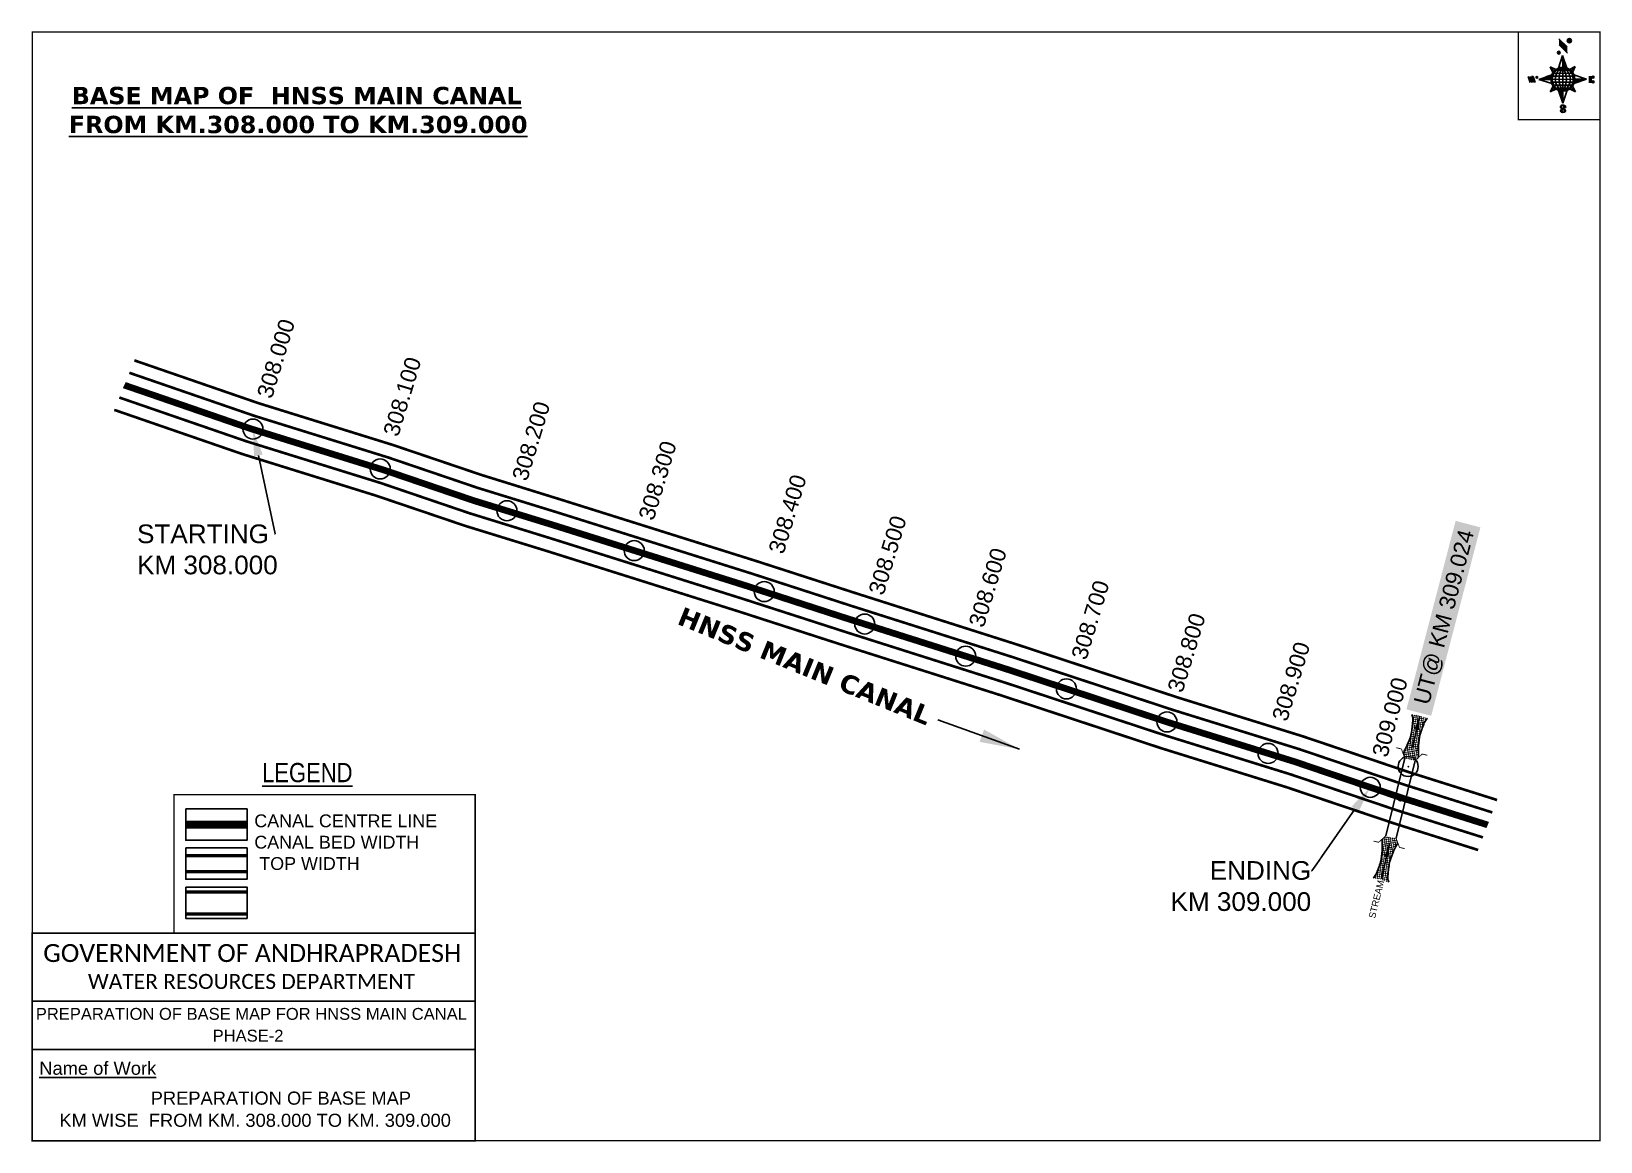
# Model space of a CAD drawing. Header units: inches. Extents: x 781223 to 782399, y 1575916 to 1576748.
import ezdxf
from ezdxf import colors
from ezdxf.entities.mleader import LeaderData, LeaderLine
from ezdxf.enums import TextEntityAlignment as Align
from ezdxf.math import Vec2, Vec3

# ---------------------------------------------------------------- set-up
doc = ezdxf.new("R2010")
doc.units = ezdxf.units.IN
doc.header["$LTSCALE"] = 15
doc.header["$MEASUREMENT"] = 0
doc.header["$PDMODE"] = 32
doc.header["$PDSIZE"] = 15
doc.linetypes.add('HIDDEN2', pattern=[0.1875, 0.125, -0.0625])
for name, color, linetype in [('AQUADUCT', 1, 'Continuous'), ('bord', 1, 'Continuous'), ('CANAL1', 7, 'Continuous'), ('CSMark', 72, 'Continuous'), ('DCBMS', 232, 'Continuous'), ('PAGE', 7, 'Continuous'), ('STRUCTURE', 5, 'Continuous'), ('TEXT', 6, 'Continuous')]:
    doc.layers.add(name, color=color, linetype=linetype)
doc.styles.add('ARIALN', font='ARIALN.TTF')
doc.styles.get("Standard").update_dxf_attribs({"font": 'arial.ttf'})
doc.dimstyles.get("Standard").update_dxf_attribs({"dimtxt": 20, "dimasz": 0.18, "dimexe": 0.18, "dimexo": 0.0625, "dimgap": 0.09, "dimtad": 0, "dimtih": 1, "dimtoh": 1, "dimdec": 4, "dimzin": 0, "dimdsep": 46, "dimtxsty": 'Standard', "dimcen": 0.09, "dimadec": 0, "dimazin": 0, "dimtfac": 1, "dimtdec": 4, "dimtofl": 0, "dimtmove": 0, "dimatfit": 3, "dimfxl": 1, "dimtolj": 1, "dimtzin": 0, "dimarcsym": 0})
pattern_1 = [(267.297113149, (-8720374.938, 50637915.138), (10.5367255337, -0.497431438), [])]
pattern_2 = [(357.297113149, (-8720374.938, 50637915.138), (0.497431438, 10.5367255337), [])]

# ---------------------------------------------------------------- blocks, each defined once
blk = doc.blocks.new('*X26')
at = {"color": 0, "linetype": 'Continuous'}
for p, q in [((6321.6, 240.5), (6322.3, 241.2)), ((6321.6, 240.3), (6322.3, 241)), ((6321.6, 240.1), (6322.3, 240.8)), ((6321.6, 239.9), (6322.4, 240.7)), ((6321.6, 239.8), (6322.4, 240.6)), ((6321.6, 239.6), (6322.5, 240.5)), ((6321.6, 239.4), (6322.5, 240.3)), ((6321.6, 239.2), (6322.6, 240.2)), ((6321.7, 239.1), (6322.6, 240.1)), ((6321.8, 240.8), (6322.4, 241.4)), ((6321.8, 239), (6322.7, 240)), ((6321.8, 239), (6322.8, 239.9)), ((6321.9, 238.9), (6322.9, 239.8)), ((6322, 238.8), (6323, 239.7)), ((6322.1, 241.3), (6322.4, 241.6)), ((6322.1, 238.7), (6323.1, 239.6)), ((6322.2, 238.6), (6323.1, 239.6)), ((6322.3, 238.5), (6323.2, 239.5)), ((6322.4, 238.5), (6323.3, 239.4)), ((6322.5, 238.4), (6323.4, 239.3)), ((6322.7, 238.4), (6323.6, 239.3)), ((6322.8, 238.3), (6323.7, 239.2)), ((6322.9, 238.3), (6323.8, 239.1)), ((6323.1, 238.2), (6323.9, 239.1)), ((6323.2, 238.2), (6324, 239)), ((6323.3, 238.2), (6324.2, 239)), ((6323.5, 238.1), (6324.3, 238.9)), ((6323.7, 238.1), (6324.4, 238.9)), ((6323.8, 238.1), (6324.6, 238.8)), ((6324.1, 238.2), (6324.7, 238.8)), ((6324.3, 238.3), (6324.9, 238.8)), ((6324.6, 238.3), (6325.1, 238.8)), ((6324.8, 238.4), (6325.2, 238.8)), ((6325.1, 238.5), (6325.4, 238.8)), ((6325.4, 238.6), (6325.6, 238.8))]:
    blk.add_line(p, q, dxfattribs=at)
blk = doc.blocks.new('*X25')
at = {"color": 0, "linetype": 'Continuous'}
for p, q in [((6324.4, 240.3), (6324.5, 240.4)), ((6324.6, 240.3), (6324.8, 240.5)), ((6324.7, 240.2), (6325, 240.5)), ((6324.8, 240.2), (6325.2, 240.6)), ((6325, 240.1), (6325.5, 240.6)), ((6325.1, 240.1), (6325.6, 240.6)), ((6325.2, 240), (6325.8, 240.6)), ((6325.3, 240), (6326, 240.6)), ((6325.4, 239.9), (6326.1, 240.6)), ((6325.5, 239.8), (6326.2, 240.5)), ((6325.6, 239.8), (6326.3, 240.5)), ((6325.7, 239.7), (6326.5, 240.4)), ((6325.9, 239.6), (6326.6, 240.3)), ((6326, 239.5), (6326.7, 240.3)), ((6326, 239.4), (6326.8, 240.2)), ((6326.1, 239.3), (6327, 240.2)), ((6326.2, 239.3), (6327.1, 240.1)), ((6326.3, 239.2), (6327.1, 240)), ((6326.4, 239.1), (6327.2, 239.9)), ((6326.5, 239), (6327.3, 239.8)), ((6326.5, 238.9), (6327.4, 239.7)), ((6326.6, 238.8), (6327.5, 239.6)), ((6326.7, 238.7), (6327.5, 239.5)), ((6326.8, 238.6), (6327.6, 239.4)), ((6326.8, 238.5), (6327.7, 239.3)), ((6326.8, 236.5), (6327.4, 237)), ((6326.9, 238.3), (6327.8, 239.2)), ((6326.9, 238.2), (6327.9, 239.1)), ((6326.9, 236.8), (6327.6, 237.4)), ((6327, 238.1), (6327.8, 239)), ((6327, 237.9), (6327.8, 238.8)), ((6327, 237.8), (6327.8, 238.6)), ((6327, 237.6), (6327.8, 238.4)), ((6327, 237.4), (6327.8, 238.2)), ((6327, 237.3), (6327.8, 238)), ((6327, 237.1), (6327.8, 237.9))]:
    blk.add_line(p, q, dxfattribs=at)
blk = doc.blocks.new('H')
at = {"layer": 'bord', "extrusion": (0.000427885, 0.004792, 0.999988)}
h = blk.add_hatch(dxfattribs=at)
h.set_pattern_fill('LINE', color=8, scale=84.387686, angle=-2.7029, style=0)
h.set_pattern_definition(pattern_2)
h.paths.add_polyline_path([(-492, 786, -0.090992), (-448, 775), (-486, 912)])
h = blk.add_hatch(dxfattribs=at)
h.set_pattern_fill('LINE', color=8, scale=84.387686, angle=-92.7029, style=0)
h.set_pattern_definition(pattern_1)
h.paths.add_polyline_path([(-625, 665, -0.090992), (-615, 710), (-751, 671)])
h = blk.add_hatch(dxfattribs=at)
h.set_pattern_fill('LINE', color=8, scale=84.387686, angle=-2.7029, style=0)
h.set_pattern_definition(pattern_2)
h.paths.add_polyline_path([(-504, 533, -0.090992), (-549, 543), (-510, 406)])
h = blk.add_hatch(dxfattribs=at)
h.set_pattern_fill('LINE', color=8, scale=84.387686, angle=-92.7029, style=0)
h.set_pattern_definition(pattern_1)
h.paths.add_polyline_path([(-246, 647), (-372, 653, -0.090992), (-382, 609)])
for p, q in [((-519, 1020, -1217), (-435, 927, -1216)), ((-516, 1087, -1217), (-432, 994, -1217)), ((-538, 774, -1216), (-487, 906, -1216)), ((-487, 906, -1216), (-493, 780, -1216)), ((-487, 906, -1216), (-448, 769, -1216)), ((-865, 701, -1215), (-847, 638, -1215)), ((-847, 700, -1215), (-829, 637, -1215)), ((-829, 699, -1215), (-811, 636, -1215)), ((-829, 699, -1215), (-811, 698, -1215)), ((-811, 698, -1215), (-794, 635, -1215)), ((-752, 665, -1215), (-615, 704, -1215)), ((-627, 794, -1216), (-567, 760, -1216)), ((-627, 794, -1216), (-584, 747, -1215)), ((-599, 731, -1215), (-627, 794, -1216)), ((-421, 753, -1216), (-359, 781, -1216)), ((-359, 781, -1216), (-405, 739, -1216)), ((-359, 781, -1216), (-392, 721, -1215)), ((-379, 693, -1215), (-246, 641, -1215)), ((-213, 669, -1215), (-217, 601, -1215)), ((-752, 665, -1215), (-625, 659, -1215)), ((-619, 614, -1215), (-752, 665, -1215)), ((-639, 526, -1214), (-606, 585, -1215)), ((-639, 526, -1214), (-593, 568, -1215)), ((-577, 553, -1215), (-639, 526, -1214)), ((-511, 400, -1214), (-549, 537, -1214)), ((-460, 533, -1215), (-511, 400, -1214)), ((-505, 527, -1214), (-511, 400, -1214)), ((-371, 513, -1214), (-431, 546, -1215)), ((-371, 513, -1214), (-414, 560, -1215)), ((-399, 576, -1215), (-371, 513, -1214)), ((-246, 641, -1215), (-383, 603, -1215)), ((-373, 647, -1215), (-246, 641, -1215)), ((-197, 600, -1215), (-194, 668, -1215))]:
    blk.add_line(p, q, dxfattribs=at)
at = {"layer": 'bord', "color": 8, "linetype": 'ByBlock', "extrusion": (0.000427885, 0.004792, 0.999988)}
for p, q in [((-375, 679, -1215), (-620, 691, -1215)), ((-386, 711, -1215), (-605, 722, -1215)), ((-411, 744, -1216), (-578, 752, -1216)), ((-493, 780, -1216), (-505, 527, -1214)), ((-373, 647, -1215), (-625, 659, -1215)), ((-378, 616, -1215), (-623, 628, -1215)), ((-392, 585, -1215), (-611, 595, -1215)), ((-420, 555, -1215), (-587, 562, -1215))]:
    blk.add_line(p, q, dxfattribs=at)
at = {"layer": 'bord', "extrusion": (0.000427885, 0.004792, 0.999988), "elevation": -1212}
for points, const_width in [([(-522, 960), (-516, 1093)], 1.61), ([(-434, 933), (-428, 1066)], 1.61), ([(-870, 707), (-846, 706)], 0.642), ([(-829, 643), (-821, 678)], 0.642), ([(-793, 641), (-782, 694)], 0.642), ([(-223, 676), (-174, 673)], 0.706), ([(-829, 643), (-855, 644)], 0.642), ([(-811, 642), (-784, 641)], 0.642), ([(-177, 605), (-226, 607)], 0.706), ([(-195, 645), (-185, 644)], 0.706)]:
    blk.add_lwpolyline(points, dxfattribs=dict(at, const_width=const_width))
for points, const_width in [([(-414, 1073, 1), (-398, 1058, 1)], 22.3), ([(-530, 950, 1), (-520, 939, 1)], 14.8), ([(-776, 697, 1), (-769, 690, 1)], 8.9), ([(-180, 618, 1), (-173, 611, 1)], 9.79), ([(-178, 667, 1), (-171, 660, 1)], 9.79), ([(-490, 362, 1), (-498, 369, 1)], 11.1), ([(-525, 322, 1), (-533, 329, 1)], 11.1)]:
    blk.add_lwpolyline(points, format="xyb", close=True, dxfattribs=dict(at, const_width=const_width))
for points in [[(-537, 317), (-531, 310), (-520, 307), (-505, 307), (-494, 310), (-486, 318), (-487, 326), (-491, 333), (-494, 336), (-503, 341), (-522, 347), (-530, 352), (-534, 355), (-537, 363), (-537, 373), (-530, 381), (-520, 384), (-504, 384), (-493, 380), (-487, 373)], [(-522, 348), (-526, 354), (-528, 361), (-528, 371), (-526, 375), (-521, 381), (-515, 384)], [(-505, 307), (-499, 312), (-497, 319), (-497, 327), (-501, 335), (-509, 343)]]:
    blk.add_lwpolyline(points, dxfattribs=at)
at = {"layer": 'bord', "extrusion": (0.000427885, 0.004792, 0.999988)}
for centre, radius in [((-406, 1065, -1212), 22.3), ((-525, 944, -1212), 14.8), ((-773, 694, -1212), 8.9), ((-498, 659, -1212), 127), ((-177, 615, -1212), 9.79), ((-174, 663, -1212), 9.79), ((-494, 365, -1212), 11.1), ((-529, 325, -1212), 11.1)]:
    blk.add_circle(centre, radius, dxfattribs=at)
at = {"layer": 'bord', "color": 8, "linetype": 'ByBlock', "extrusion": (0.000427885, 0.004792, 0.999988)}
for centre, radius, start, end in [((-482, 658, -1212), 128, 94.9254, 259.6691), ((-437, 656, -1212), 141, 113.2864, 241.308), ((-316, 651, -1212), 222, 142.5892, 212.0053), ((-560, 662, -1212), 141, 293.2864, 61.308), ((-681, 668, -1212), 222, 322.5892, 32.0053), ((-515, 660, -1212), 128, 274.9254, 79.6691)]:
    blk.add_arc(centre, radius, start, end, dxfattribs=at)
at = {"layer": 'bord', "extrusion": (0.000427885, 0.004792, 0.999988)}
for points in [[(-516, 1093, -1212), (-431, 1000, -1212), (-519, 1026, -1212), (-434, 933, -1212)], [(-864, 707, -1212), (-846, 706, -1212), (-846, 644, -1212), (-829, 643, -1212)], [(-829, 705, -1212), (-811, 704, -1212), (-811, 642, -1212), (-793, 641, -1212)], [(-193, 674, -1212), (-197, 606, -1212), (-213, 675, -1212), (-216, 607, -1212)]]:
    blk.add_solid(points, dxfattribs=at)
at = {"layer": 'bord', "extrusion": (0.000427885, 0.004792, 0.999988), "xscale": 7.977342409717546, "yscale": 7.977342408231451, "zscale": 7.977342408476333, "rotation": 138.0840426661453}
for name, p in [('*X25', (38301, -31929, -1212)), ('*X26', (38314, -31951, -1212))]:
    blk.add_blockref(name, p, dxfattribs=at)
blk = doc.blocks.new('UT')
at = {"layer": 'STRUCTURE'}
h = blk.add_hatch(dxfattribs=at)
h.set_pattern_fill('DASH', color=150, scale=8, angle=-39.6278, style=0)
h.set_pattern_definition([(320.372247933, (-4370.464, -6260.8811), (1.40800153113, 0.132407282), [1, -1])])
h.paths.add_polyline_path([(765163, 1700681.9), (765165.6, 1700680.6), (765167.2, 1700680.3), (765169.1, 1700680), (765172.4, 1700679.6), (765176.4, 1700679.3), (765179.5, 1700679.5), (765183.1, 1700679.9), (765187.7, 1700680.9), (765188.9, 1700681.2), (765193.1, 1700682.2), (765196.1, 1700680.2), (765196.1, 1700672.2), (765193.1, 1700670.2), (765190.5, 1700670.8), (765188.1, 1700671.3), (765185.5, 1700671.8), (765183.6, 1700672.1), (765181, 1700672.5), (765180.3, 1700672.5), (765178.5, 1700672.6), (765176.7, 1700672.6), (765174.6, 1700672.5), (765172.5, 1700672.3), (765170.4, 1700672), (765168.5, 1700671.7), (765166.1, 1700671.2), (765165, 1700670.8), (765163, 1700669.7)])
h.paths.add_polyline_path([(765259.1, 1700682.2), (765256.1, 1700680.2), (765256.1, 1700672.2), (765259.1, 1700670.2), (765261.9, 1700671), (765264.4, 1700671.6), (765266.4, 1700672), (765269.1, 1700672.5), (765272.7, 1700673), (765276.1, 1700673.1), (765278.6, 1700672.9), (765281.2, 1700672.7), (765283.9, 1700672.3), (765286.4, 1700671.9), (765288, 1700671.3), (765289.2, 1700670.6), (765289.1, 1700682.7), (765287.6, 1700681.8), (765285.7, 1700681.2), (765283, 1700680.7), (765281.2, 1700680.4), (765276.7, 1700679.9), (765272.7, 1700679.9), (765268.7, 1700680.3), (765264.8, 1700681), (765261.2, 1700681.7)])
at = {"layer": 'STRUCTURE', "color": 150, "const_width": 0.628}
for points in [[(765190.1, 1700688.2), (765190.1, 1700684.2), (765196.1, 1700680.2), (765256.1, 1700680.2), (765262.1, 1700684.2), (765262.1, 1700688.2)], [(765190.1, 1700664.2), (765190.1, 1700668.2), (765196.1, 1700672.2), (765256.1, 1700672.2), (765262.1, 1700668.2), (765262.1, 1700664.2)]]:
    blk.add_lwpolyline(points, dxfattribs=at)
at = {"layer": 'STRUCTURE', "color": 150}
for points in [[(765196.1, 1700680.2), (765256.1, 1700680.2)], [(765196.1, 1700672.2), (765256.1, 1700672.2)], [(765196.1, 1700672.2), (765256.1, 1700672.2)]]:
    blk.add_lwpolyline(points, dxfattribs=at)
at = {"layer": 'STRUCTURE', "color": 0}
blk.add_circle((765226.1, 1700676.2), 1.89, dxfattribs=at)
at = {"layer": 'STRUCTURE', "color": 150}
for points in [[(765163, 1700681.9), (765164.4, 1700681.1), (765167.9, 1700680.2), (765171.2, 1700679.8), (765176.1, 1700679.4), (765184.7, 1700680.3), (765193.1, 1700682.2)], [(765289.1, 1700682.7), (765287.8, 1700681.9), (765284.3, 1700680.9), (765280.9, 1700680.4), (765276.1, 1700679.8), (765267.4, 1700680.5), (765259.1, 1700682.2)], [(765163, 1700669.7), (765164.3, 1700670.6), (765167.8, 1700671.6), (765171.2, 1700672.1), (765176, 1700672.6), (765184.7, 1700672), (765193.1, 1700670.2)], [(765289.2, 1700670.6), (765287.8, 1700671.4), (765284.2, 1700672.3), (765280.9, 1700672.7), (765276.1, 1700673.1), (765267.4, 1700672.2), (765259.1, 1700670.2)]]:
    blk.add_spline(points, degree=3, dxfattribs=at)
at = {"layer": 'STRUCTURE', "color": 0}
blk.add_text('STREAM', height=5, dxfattribs=at).set_placement((765148.2, 1700675.8), align=Align.MIDDLE_CENTER)
for points in [[(765190.9, 1700676), (765164.2, 1700675.8)], [(765289.3, 1700676.7), (765265.4, 1700676.4)]]:
    blk.add_leader(points, dimstyle='Standard', override={"dimasz": 10, "dimgap": 0.09, "dimtad": 0}, dxfattribs=at)

msp = doc.modelspace()

# ---------------------------------------------------------------- linework, layer by layer
at = {"layer": 'CANAL1', "color": 200, "const_width": 2}
for points in [[(781300.1, 1576501.4), (781393.2, 1576469.3), (781493.9, 1576438), (781560.4, 1576415.5), (781621.9, 1576396.4), (781766, 1576351.1), (781840.9, 1576326.9), (781962.2, 1576288.3), (782082.1, 1576248.8), (782176.1, 1576219.6), (782255.8, 1576192.7), (782320.1, 1576172.4), (782321.6, 1576171.8)], [(781285, 1576464.2), (781286.5, 1576463.8), (781380.7, 1576431.3), (781481.6, 1576399.9), (781548, 1576377.4), (781610, 1576358.3), (781753.8, 1576313), (781828.7, 1576288.8), (781949.9, 1576250.3), (782069.9, 1576210.7), (782163.8, 1576181.5), (782243.4, 1576154.7), (782306.6, 1576134.7), (782307.5, 1576134.4)]]:
    msp.add_lwpolyline(points, dxfattribs=at)
at = {"layer": 'CANAL1', "color": 5, "const_width": 2}
for points in [[(781296.3, 1576492.1), (781390.1, 1576459.8), (781490.8, 1576428.5), (781557.3, 1576405.9), (781618.9, 1576386.9), (781762.9, 1576341.6), (781837.9, 1576317.3), (781959.1, 1576278.8), (782079, 1576239.3), (782173.1, 1576210.1), (782252.7, 1576183.2), (782316.8, 1576163), (782318.1, 1576162.5)], [(781288.8, 1576473.6), (781289.6, 1576473.3), (781383.9, 1576440.8), (781484.7, 1576409.5), (781551.1, 1576386.9), (781612.9, 1576367.8), (781756.8, 1576322.5), (781831.8, 1576298.3), (781953, 1576259.8), (782072.9, 1576220.3), (782166.9, 1576191.1), (782246.5, 1576164.2), (782310, 1576144.2), (782311, 1576143.7)]]:
    msp.add_lwpolyline(points, dxfattribs=at)
at = {"layer": 'CANAL1', "color": 1, "linetype": 'HIDDEN2', "ltscale": 8, "const_width": 5}
msp.add_lwpolyline([(781292.5, 1576482.9), (781292.7, 1576482.8), (781387, 1576450.3), (781388.9, 1576449.7), (781487.8, 1576419), (781554.2, 1576396.4), (781615.9, 1576377.4), (781759.9, 1576332.1), (781772.1, 1576328.1), (781834.8, 1576307.8), (781956.1, 1576269.3), (782076, 1576229.8), (782150.7, 1576206.6), (782170, 1576200.6), (782226.6, 1576181.4), (782249.6, 1576173.7), (782313.4, 1576153.6), (782314.6, 1576153.1)], dxfattribs=at)
at = {"layer": 'CANAL1', "color": 1, "linetype": 'HIDDEN2', "ltscale": 100, "const_width": 6, "elevation": -0.4}
msp.add_lwpolyline([(781384.6, 1576153.5), (781338.6, 1576153.5)], dxfattribs=at)
at = {"layer": 'CANAL1', "color": 5, "const_width": 2.4, "elevation": -0.4}
for points in [[(781384.6, 1576130.2), (781338.6, 1576130.2)], [(781384.6, 1576118.2), (781338.6, 1576118.2)]]:
    msp.add_lwpolyline(points, dxfattribs=at)
at = {"layer": 'CANAL1', "color": 200, "const_width": 2.4, "elevation": -0.4}
for points in [[(781384.6, 1576103), (781338.6, 1576103)], [(781384.6, 1576086.5), (781338.6, 1576086.5)]]:
    msp.add_lwpolyline(points, dxfattribs=at)
at = {"layer": 'CSMark', "color": 3}
for p in [(781389, 1576449.9), (781484.4, 1576420), (781579.4, 1576388.7), (781674.8, 1576358.8), (781772.3, 1576328.1), (781847.6, 1576303.8), (781923.3, 1576279.7), (781998.8, 1576255.2), (782074.2, 1576230.4), (782150, 1576206.8), (782226.6, 1576181.4)]:
    msp.add_point(p, dxfattribs=at)
at = {"layer": 'CSMark'}
msp.add_point((782255, 1576197), dxfattribs=at)
at = {"layer": 'PAGE', "const_width": 1}
msp.add_lwpolyline([(781223.5, 1575916.5), (782398.8, 1575916.5), (782398.8, 1576747.5), (781223.5, 1576747.5), (781223.5, 1575916.5)], dxfattribs=at)
at = {"layer": 'PAGE'}
for points, const_width in [([(782398.8, 1576747.5), (782337.7, 1576747.5), (782337.7, 1576681.7), (782398.8, 1576681.7)], 1), ([(781329.8, 1576175.9), (781555.6, 1576175.9), (781555.6, 1576072.1), (781329.8, 1576072.1)], 1.2), ([(781223.5, 1576072.1), (781555.6, 1576072.1), (781555.6, 1575916.5), (781223.5, 1575916.5)], 1.2)]:
    msp.add_lwpolyline(points, close=True, dxfattribs=dict(at, const_width=const_width))
at = {"layer": 'PAGE', "elevation": -0.4}
for points in [[(781338.6, 1576165.2), (781384.6, 1576165.2), (781384.6, 1576141.7), (781338.6, 1576141.7)], [(781338.6, 1576136), (781384.6, 1576136), (781384.6, 1576112.5), (781338.6, 1576112.5)], [(781338.6, 1576106.7), (781384.6, 1576106.7), (781384.6, 1576083.2), (781338.6, 1576083.2)]]:
    msp.add_lwpolyline(points, close=True, dxfattribs=at)
at = {"layer": 'PAGE'}
for points in [[(781223.5, 1576021.1), (781555.6, 1576021.1)], [(781223.5, 1575984.8), (781555.6, 1575984.8)]]:
    msp.add_lwpolyline(points, dxfattribs=at)

# ---------------------------------------------------------------- block references
at = {"layer": 'AQUADUCT', "color": 1, "xscale": 0.0703495379661093, "yscale": 0.07034953800030053, "zscale": 0.07034953795990817, "rotation": 3.078330607406165}
msp.add_blockref('H', (782408.4, 1576668.1, 85.4), dxfattribs=at)
at = {"layer": 'STRUCTURE', "color": 0, "rotation": 76.31258147594285}
msp.add_blockref('UT', (2253556.6, 430256.6), dxfattribs=at)

# ---------------------------------------------------------------- texts
at = {"layer": 'CANAL1', "insert": (781710.6, 1576317.4), "char_height": 14, "width": 205.129, "attachment_point": 1, "rotation": 337.8345}
msp.add_mtext('\\pi0.96322;{\\fVerdana|b1|i0|c0|p34;HNSS MAIN CANAL}', dxfattribs=at)
at = {"layer": 'CSMark', "color": 1}
for s, rotation, p in [('308.000', 73.1501, (781397.4, 1576473.8)), ('308.100', 73.1501, (781492.1, 1576445.3)), ('308.200', 73.1501, (781588.7, 1576412)), ('308.300', 73.1501, (781683.5, 1576382.4)), ('308.400', 73.1501, (781780.9, 1576357.2)), ('308.500', 73.1501, (781855.9, 1576326.4)), ('308.600', 73.1501, (781931, 1576302.2)), ('308.700', 73.1501, (782007.9, 1576277.9)), ('308.800', 73.1501, (782080, 1576253.3)), ('308.900', 73.1501, (782158.4, 1576231.8)), ('309.000', 75.1448, (782233.5, 1576204.7))]:
    msp.add_text(s, height=12, rotation=rotation, dxfattribs=at).set_placement(p, align=Align.MIDDLE_LEFT)
at = {"layer": 'PAGE', "extrusion": (0.000201441, 0.004807, 0.999988), "style": 'ARIALN'}
msp.add_text('%%ULEGEND', height=14.4, rotation=359.9999, dxfattribs=at).set_placement((781429.7, 1576173.5, 7733.9), align=Align.MIDDLE)
at = {"layer": 'PAGE', "extrusion": (0.000201441, 0.004807, 0.999988)}
for s, height, p in [('PREPARATION OF BASE MAP FOR HNSS MAIN CANAL', 8.878, (781226.2, 1575988.2, 7733)), ('%%UName of Work', 9.822, (781228.8, 1575947, 7731.6))]:
    msp.add_text(s, height=height, rotation=359.9999, dxfattribs=at).set_placement(p)
for s, height, p in [('PHASE-2', 8.88, (781385.3, 1575976.3, 7732.9)), ('PREPARATION OF BASE MAP', 9.822, (781409.9, 1575929.5, 7731.7)), ('KM WISE  FROM KM. 308.000 TO KM. 309.000', 9.822, (781390.6, 1575912.9, 7731.7))]:
    msp.add_text(s, height=height, rotation=359.9999, dxfattribs=at).set_placement(p, align=Align.MIDDLE_CENTER)
at = {"layer": 'PAGE', "extrusion": (0.000201441, 0.004807, 0.999988), "attachment_point": 1, "text_direction": (1, -1e-06, -0.000201)}
for s, insert, char_height, width in [('CANAL CENTRE LINE CANAL BED WIDTH {\\H2.3717x; }\\P TOP WIDTH{\\H1.9152x; }', (781390, 1576161.1, -0.4), 9.6, 168.926), ('\\pi3.5885;{\\fCalibri|b0|i0|c0|p34;\\H1.3333x;GOVERNMENT OF ANDHRAPRADESH\\P\\pi37.073;\\H0.83998x;WATER RESOURCES DEPARTMENT}', (781228.2, 1576063.9, -1.3), 10.059, 321.276)]:
    msp.add_mtext(s, dxfattribs=dict(at, insert=insert, char_height=char_height, width=width))
at = {"layer": 'STRUCTURE', "color": 5, "insert": (782258.1, 1576242.4), "char_height": 12, "width": 138.804, "attachment_point": 1, "rotation": 75.3755, "bg_fill": 1, "box_fill_scale": 1.3, "bg_fill_color": 7, "bg_fill_true_color": 16777215, "bg_fill_transparency": 4390977}
msp.add_mtext('\\pi3.2547;UT@ KM 309.024', dxfattribs=at)
at = {"layer": 'TEXT', "color": 1, "insert": (781231.4, 1576706.4), "char_height": 13, "width": 379.826, "attachment_point": 1}
msp.add_mtext('\\pi21.755;{\\fVerdana|b1|i0|c0|p34;\\LBASE MAP OF  HNSS MAIN CANAL \\P\\pi19.564;FROM KM.308.000 TO KM.309.000}', dxfattribs=at)

# ---------------------------------------------------------------- leaders
at = {"layer": 'CANAL1'}
msp.add_leader([(781963.6, 1576209.9), (781902.5, 1576232)], dimstyle='Standard', override={"dimasz": 30, "dimgap": 0.09, "dimtad": 0}, dxfattribs=at)
at = {"layer": 'DCBMS', "color": 5}
ml = msp.add_multileader_mtext('Standard', dxfattribs=at)
ml.set_content('STARTING\\PKM 308.000', color=5)
ml.set_leader_properties()
ml.build(insert=Vec2(0, 0))
ml.multileader.update_dxf_attribs({"dogleg_length": 0.36, "arrow_head_size": 20})
ctx = ml.context
ctx.base_point, ctx.char_height, ctx.arrow_head_size, ctx.landing_gap_size, ctx.plane_origin = Vec3(781302, 1576371.3), 14, 20, 0.09, Vec3(781472.9, 1576444.1)
notes = []
notes.append((ctx, [(0, (1, 1, 0), (781405.6, 1576371.3), (-1, 0), 0.36, [(0, [(781388.9, 1576449.7)], 0, [])])]))
ctx.mtext.insert, ctx.mtext.flow_direction = Vec3(781302.1, 1576378.4), 5
for ctx, leaders in notes:
    for number, flags, end, landing, length, lines in leaders:
        leader = LeaderData()
        leader.index, (leader.has_last_leader_line, leader.has_dogleg_vector, leader.attachment_direction) = number, flags
        leader.last_leader_point, leader.dogleg_vector, leader.dogleg_length = Vec3(end), Vec3(landing), length
        for number, points, colour, breaks in lines:
            line = LeaderLine()
            line.index, line.vertices, line.color, line.breaks = number, Vec3.list(points), colors.encode_raw_color(colour), breaks
            leader.lines.append(line)
        ctx.leaders.append(leader)

# ---------------------------------------------------------------- next in the draw order: leaders
ml = msp.add_multileader_mtext('Standard', dxfattribs=at)
ml.set_content('ENDING \\PKM 309.000', color=5)
ml.set_leader_properties()
ml.build(insert=Vec2(0, 0))
ml.multileader.update_dxf_attribs({"dogleg_length": 0.36, "arrow_head_size": 20})
ctx = ml.context
ctx.base_point, ctx.char_height, ctx.arrow_head_size, ctx.landing_gap_size, ctx.plane_origin = Vec3(782079.1, 1576118.9), 14, 20, 0.09, Vec3(782222.8, 1576331.3)
ctx.text_align_type = 2
notes = []
notes.append((ctx, [(0, (1, 1, 0), (782182.8, 1576118.9), (-1, 0), 0.36, [(0, [(782226.6, 1576181.4)], 0, [])])]))
ctx.mtext.insert, ctx.mtext.width, ctx.mtext.alignment, ctx.mtext.flow_direction = Vec3(782182.3, 1576126.1), 109.049, 3, 5
ctx.mtext.has_bg_fill, ctx.mtext.bg_color, ctx.mtext.bg_scale_factor, ctx.mtext.bg_transparency, ctx.mtext.use_window_bg_color = 1, -1027028792, 1.5, 0, 1
for ctx, leaders in notes:
    for number, flags, end, landing, length, lines in leaders:
        leader = LeaderData()
        leader.index, (leader.has_last_leader_line, leader.has_dogleg_vector, leader.attachment_direction) = number, flags
        leader.last_leader_point, leader.dogleg_vector, leader.dogleg_length = Vec3(end), Vec3(landing), length
        for number, points, colour, breaks in lines:
            line = LeaderLine()
            line.index, line.vertices, line.color, line.breaks = number, Vec3.list(points), colors.encode_raw_color(colour), breaks
            leader.lines.append(line)
        ctx.leaders.append(leader)

doc.saveas('drawing.dxf')
